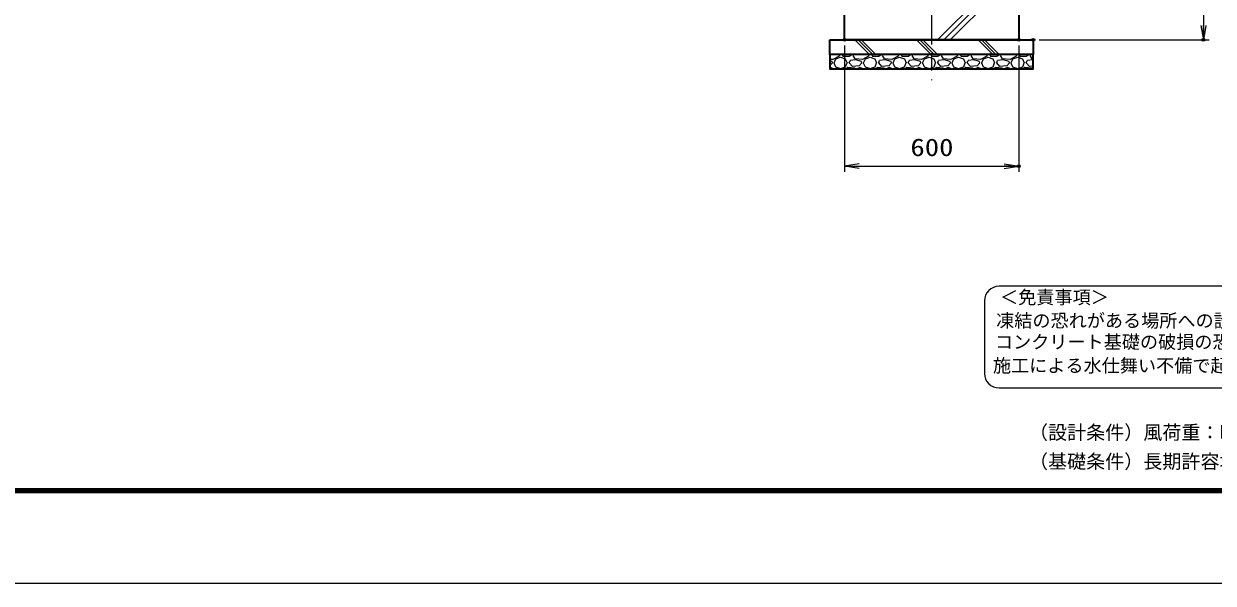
# Model space of a CAD drawing. Units: millimetres at full size; details may follow other scales. Extents: x -5940 to 5940, y -4200 to 4200.
# Drawn here: x -2924 to 1171, y -4200 to -2273 of the extents above; entities that cross this region are included whole.
import ezdxf
from ezdxf.enums import TextEntityAlignment as Align

# ---------------------------------------------------------------- set-up
doc = ezdxf.new("R2010")
doc.units = ezdxf.units.MM
doc.header["$LTSCALE"] = 20
doc.header["$PDMODE"] = 32
doc.header["$PDSIZE"] = 10
doc.linetypes.add('USER1', pattern=[18, 12, -1.5, 3, -1.5])
for name, color, linetype, lineweight in [('0-0_D-TTL', 7, 'Continuous', 18), ('0-1_外形線', 7, 'Continuous', 35), ('0-3_軸線', 200, 'USER1', 15), ('0-6_寸法線', 4, 'Continuous', 18), ('0-7_0', 7, 'Continuous', 18), ('0-E_ハッチング', 253, 'Continuous', 13), ('1-0_D-TTL-TXT', 7, 'Continuous', 18)]:
    doc.layers.add(name, color=color, linetype=linetype, lineweight=lineweight)
doc.layers.add('0-8_Defpoints', color=7, linetype='Continuous')
doc.styles.add('ＭＳ ゴシック', font='')
doc.styles.get('ＭＳ ゴシック').set_extended_font_data('MS Gothic')

# ---------------------------------------------------------------- blocks, each defined once
blk = doc.blocks.new('_Open')
at = {"layer": '0-7_0'}
blk.add_line((-20, 3.333), (0, 0), dxfattribs=at)
blk.add_lwpolyline([(-20, -3.333), (0, 0), (-20, 0)], dxfattribs=at)

msp = doc.modelspace()

# ---------------------------------------------------------------- linework, layer by layer
at = {"layer": '0-0_D-TTL'}
for points in [[(-5940, -4200), (5940, -4200), (5940, 4200), (-5940, 4200)], [(-5558.14, 3889.71), (5558.14, 3889.71), (5558.14, -3888.86), (-5558.14, -3888.86)], [(-5554.61, 3886.18), (5554.61, 3886.18), (5554.61, -3885.32), (-5554.61, -3885.32)], [(-5551.07, 3882.64), (5551.07, 3882.64), (5551.07, -3881.79), (-5551.07, -3881.79)], [(-5547.54, 3879.11), (5547.54, 3879.11), (5547.54, -3878.25), (-5547.54, -3878.25)], [(-5544, 3875.57), (5544, 3875.57), (5544, -3874.71), (-5544, -3874.71)]]:
    msp.add_lwpolyline(points, close=True, dxfattribs=at)
at = {"layer": '0-1_外形線'}
for points in [[(-98.82, -1528.48), (501.18, -1528.48), (501.18, -2328.48), (-98.82, -2328.48)], [(-148.82, -2328.48), (551.18, -2328.48), (551.18, -2378.48), (-148.82, -2378.48)], [(551.18, -2378.48), (-148.82, -2378.48), (-148.82, -2428.48), (551.18, -2428.48)]]:
    msp.add_lwpolyline(points, close=True, dxfattribs=at)
at = {"layer": '0-3_軸線'}
msp.add_line((201.18, 415.44), (201.18, -2467.84), dxfattribs=at)
at = {"layer": '0-6_寸法線'}
for p, q in [((1136.76, -1528.48), (1136.76, -2328.48)), ((571.18, -2328.48), (1156.76, -2328.48)), ((-98.82, -2348.48), (-98.82, -2783.41)), ((501.18, -2348.48), (501.18, -2783.41)), ((-98.82, -2763.41), (501.18, -2763.41))]:
    msp.add_line(p, q, dxfattribs=at)
at = {"layer": '0-8_Defpoints'}
for p in [(-98.82, -2328.48), (501.18, -2328.48), (551.18, -2328.48), (1136.76, -2328.48), (501.18, -2763.41)]:
    msp.add_point(p, dxfattribs=at)
at = {"layer": '0-E_ハッチング'}
for p, q in [((221.23, -2328.48), (501.18, -2048.53)), ((242.98, -2328.48), (501.18, -2070.28)), ((264.73, -2328.48), (501.18, -2092.03)), ((-12.74, -2378.48), (-62.74, -2328.48)), ((-1.87, -2378.48), (-51.87, -2328.48)), ((9.01, -2378.48), (-40.99, -2328.48)), ((199.39, -2378.48), (149.39, -2328.48)), ((210.26, -2378.48), (160.26, -2328.48)), ((221.14, -2378.48), (171.14, -2328.48)), ((411.52, -2378.48), (361.52, -2328.48)), ((422.4, -2378.48), (372.4, -2328.48)), ((433.27, -2378.48), (383.27, -2328.48)), ((-138.68, -2396.42), (-148.82, -2395.61)), ((-141.73, -2402.52), (-148.82, -2400.74)), ((-140.71, -2407.6), (-148.82, -2416.6)), ((-140.71, -2407.6), (-141.73, -2402.52)), ((-117.34, -2385.24), (-138.68, -2396.42)), ((-135.63, -2407.6), (-129.54, -2421.82)), ((-134.62, -2407.6), (-128.52, -2393.37)), ((-128.52, -2393.37), (-112.26, -2388.29)), ((-115.41, -2378.48), (-117.34, -2385.24)), ((-112.26, -2388.29), (-96.01, -2394.39)), ((-106.56, -2378.48), (-104.14, -2384.23)), ((-104.14, -2384.23), (-82.8, -2385.24)), ((-96.01, -2394.39), (-89.91, -2407.6)), ((-94.99, -2421.82), (-89.91, -2407.6)), ((-82.8, -2385.24), (-74.05, -2378.48)), ((-82.8, -2407.6), (-79.75, -2399.47)), ((-71.62, -2419.79), (-82.8, -2407.6)), ((-60.45, -2397.44), (-79.75, -2399.47)), ((-69.59, -2382.2), (-66.25, -2378.48)), ((-62.48, -2394.39), (-69.59, -2382.2)), ((-37.08, -2396.42), (-62.48, -2394.39)), ((-40.13, -2402.52), (-60.45, -2397.44)), ((-39.11, -2407.6), (-48.26, -2417.76)), ((-39.11, -2407.6), (-40.13, -2402.52)), ((-15.74, -2385.24), (-37.08, -2396.42)), ((-34.03, -2407.6), (-27.94, -2421.82)), ((-33.02, -2407.6), (-26.92, -2393.37)), ((-26.92, -2393.37), (-10.66, -2388.29)), ((-13.81, -2378.48), (-15.74, -2385.24)), ((-10.66, -2388.29), (5.59, -2394.39)), ((-4.96, -2378.48), (-2.54, -2384.23)), ((-2.54, -2384.23), (18.8, -2385.24)), ((5.59, -2394.39), (11.69, -2407.6)), ((6.61, -2421.82), (11.69, -2407.6)), ((18.8, -2385.24), (27.55, -2378.48)), ((18.8, -2407.6), (21.85, -2399.47)), ((29.98, -2419.79), (18.8, -2407.6)), ((41.15, -2397.44), (21.85, -2399.47)), ((32.01, -2382.2), (35.35, -2378.48)), ((39.12, -2394.39), (32.01, -2382.2)), ((64.52, -2396.42), (39.12, -2394.39)), ((61.47, -2402.52), (41.15, -2397.44)), ((62.49, -2407.6), (53.34, -2417.76)), ((62.49, -2407.6), (61.47, -2402.52)), ((85.86, -2385.24), (64.52, -2396.42)), ((67.57, -2407.6), (73.66, -2421.82)), ((68.58, -2407.6), (74.68, -2393.37)), ((74.68, -2393.37), (90.94, -2388.29)), ((87.79, -2378.48), (85.86, -2385.24)), ((90.94, -2388.29), (107.19, -2394.39)), ((96.64, -2378.48), (99.06, -2384.23)), ((99.06, -2384.23), (120.4, -2385.24)), ((107.19, -2394.39), (113.29, -2407.6)), ((108.21, -2421.82), (113.29, -2407.6)), ((120.4, -2385.24), (129.15, -2378.48)), ((120.4, -2407.6), (123.45, -2399.47)), ((131.58, -2419.79), (120.4, -2407.6)), ((142.75, -2397.44), (123.45, -2399.47)), ((133.61, -2382.2), (136.95, -2378.48)), ((140.72, -2394.39), (133.61, -2382.2)), ((166.12, -2396.42), (140.72, -2394.39)), ((163.07, -2402.52), (142.75, -2397.44)), ((164.09, -2407.6), (154.94, -2417.76)), ((164.09, -2407.6), (163.07, -2402.52)), ((187.46, -2385.24), (166.12, -2396.42)), ((169.17, -2407.6), (175.26, -2421.82)), ((170.18, -2407.6), (176.28, -2393.37)), ((176.28, -2393.37), (192.54, -2388.29)), ((189.39, -2378.48), (187.46, -2385.24)), ((192.54, -2388.29), (208.79, -2394.39)), ((198.24, -2378.48), (200.66, -2384.23)), ((200.66, -2384.23), (222, -2385.24)), ((208.79, -2394.39), (214.89, -2407.6)), ((209.81, -2421.82), (214.89, -2407.6)), ((222, -2385.24), (230.75, -2378.48)), ((222, -2407.6), (225.05, -2399.47)), ((233.18, -2419.79), (222, -2407.6)), ((244.35, -2397.44), (225.05, -2399.47)), ((235.21, -2382.2), (238.55, -2378.48)), ((242.32, -2394.39), (235.21, -2382.2)), ((267.72, -2396.42), (242.32, -2394.39)), ((264.67, -2402.52), (244.35, -2397.44)), ((265.69, -2407.6), (256.54, -2417.76)), ((265.69, -2407.6), (264.67, -2402.52)), ((289.06, -2385.24), (267.72, -2396.42)), ((270.77, -2407.6), (276.86, -2421.82)), ((271.78, -2407.6), (277.88, -2393.37)), ((277.88, -2393.37), (294.14, -2388.29)), ((290.99, -2378.48), (289.06, -2385.24)), ((294.14, -2388.29), (310.39, -2394.39)), ((299.84, -2378.48), (302.26, -2384.23)), ((302.26, -2384.23), (323.6, -2385.24)), ((310.39, -2394.39), (316.49, -2407.6)), ((311.41, -2421.82), (316.49, -2407.6)), ((323.6, -2385.24), (332.35, -2378.48)), ((323.6, -2407.6), (326.65, -2399.47)), ((334.78, -2419.79), (323.6, -2407.6)), ((345.95, -2397.44), (326.65, -2399.47)), ((336.81, -2382.2), (340.15, -2378.48)), ((343.92, -2394.39), (336.81, -2382.2)), ((369.32, -2396.42), (343.92, -2394.39)), ((366.27, -2402.52), (345.95, -2397.44)), ((367.29, -2407.6), (358.14, -2417.76)), ((367.29, -2407.6), (366.27, -2402.52)), ((390.66, -2385.24), (369.32, -2396.42)), ((372.37, -2407.6), (378.46, -2421.82)), ((373.38, -2407.6), (379.48, -2393.37)), ((379.48, -2393.37), (395.74, -2388.29)), ((392.59, -2378.48), (390.66, -2385.24)), ((395.74, -2388.29), (411.99, -2394.39)), ((401.44, -2378.48), (403.86, -2384.23)), ((403.86, -2384.23), (425.2, -2385.24)), ((411.99, -2394.39), (418.09, -2407.6)), ((413.01, -2421.82), (418.09, -2407.6)), ((425.2, -2385.24), (433.95, -2378.48)), ((425.2, -2407.6), (428.25, -2399.47)), ((436.38, -2419.79), (425.2, -2407.6)), ((447.55, -2397.44), (428.25, -2399.47)), ((438.41, -2382.2), (441.75, -2378.48)), ((445.52, -2394.39), (438.41, -2382.2)), ((470.92, -2396.42), (445.52, -2394.39)), ((467.87, -2402.52), (447.55, -2397.44)), ((468.89, -2407.6), (459.74, -2417.76)), ((468.89, -2407.6), (467.87, -2402.52)), ((492.26, -2385.24), (470.92, -2396.42)), ((473.97, -2407.6), (480.06, -2421.82)), ((474.98, -2407.6), (481.08, -2393.37)), ((481.08, -2393.37), (497.34, -2388.29)), ((494.19, -2378.48), (492.26, -2385.24)), ((497.34, -2388.29), (513.59, -2394.39)), ((503.04, -2378.48), (505.46, -2384.23)), ((505.46, -2384.23), (526.8, -2385.24)), ((513.59, -2394.39), (519.69, -2407.6)), ((514.61, -2421.82), (519.69, -2407.6)), ((526.8, -2385.24), (535.55, -2378.48)), ((526.8, -2407.6), (529.85, -2399.47)), ((537.98, -2419.79), (526.8, -2407.6)), ((549.15, -2397.44), (529.85, -2399.47)), ((540.01, -2382.2), (543.35, -2378.48)), ((547.12, -2394.39), (540.01, -2382.2)), ((551.18, -2394.71), (547.12, -2394.39)), ((551.18, -2397.94), (549.15, -2397.44)), ((-147.82, -2423.85), (-148.82, -2424.28)), ((-135.63, -2427.92), (-147.82, -2423.85)), ((-136.58, -2428.48), (-135.63, -2427.92)), ((-129.54, -2421.82), (-112.27, -2426.9)), ((-112.26, -2426.9), (-94.99, -2421.82)), ((-87.88, -2423.85), (-92.95, -2428.48)), ((-63.5, -2425.88), (-87.88, -2423.85)), ((-48.26, -2417.76), (-71.62, -2419.79)), ((-61.91, -2428.48), (-63.5, -2425.88)), ((-46.22, -2423.85), (-53.34, -2426.9)), ((-53.34, -2426.9), (-52.7, -2428.48)), ((-34.03, -2427.92), (-46.22, -2423.85)), ((-34.98, -2428.48), (-34.03, -2427.92)), ((-27.94, -2421.82), (-10.67, -2426.9)), ((-10.66, -2426.9), (6.61, -2421.82)), ((13.72, -2423.85), (8.65, -2428.48)), ((38.1, -2425.88), (13.72, -2423.85)), ((53.34, -2417.76), (29.98, -2419.79)), ((39.69, -2428.48), (38.1, -2425.88)), ((55.38, -2423.85), (48.26, -2426.9)), ((48.26, -2426.9), (48.9, -2428.48)), ((67.57, -2427.92), (55.38, -2423.85)), ((66.62, -2428.48), (67.57, -2427.92)), ((73.66, -2421.82), (90.93, -2426.9)), ((90.94, -2426.9), (108.21, -2421.82)), ((115.32, -2423.85), (110.25, -2428.48)), ((139.7, -2425.88), (115.32, -2423.85)), ((154.94, -2417.76), (131.58, -2419.79)), ((141.29, -2428.48), (139.7, -2425.88)), ((156.98, -2423.85), (149.86, -2426.9)), ((149.86, -2426.9), (150.5, -2428.48)), ((169.17, -2427.92), (156.98, -2423.85)), ((168.22, -2428.48), (169.17, -2427.92)), ((175.26, -2421.82), (192.53, -2426.9)), ((192.54, -2426.9), (209.81, -2421.82)), ((216.92, -2423.85), (211.85, -2428.48)), ((241.3, -2425.88), (216.92, -2423.85)), ((256.54, -2417.76), (233.18, -2419.79)), ((242.89, -2428.48), (241.3, -2425.88)), ((258.58, -2423.85), (251.46, -2426.9)), ((251.46, -2426.9), (252.1, -2428.48)), ((270.77, -2427.92), (258.58, -2423.85)), ((269.82, -2428.48), (270.77, -2427.92)), ((276.86, -2421.82), (294.13, -2426.9)), ((294.14, -2426.9), (311.41, -2421.82)), ((318.52, -2423.85), (313.45, -2428.48)), ((342.9, -2425.88), (318.52, -2423.85)), ((358.14, -2417.76), (334.78, -2419.79)), ((344.49, -2428.48), (342.9, -2425.88)), ((360.18, -2423.85), (353.06, -2426.9)), ((353.06, -2426.9), (353.7, -2428.48)), ((372.37, -2427.92), (360.18, -2423.85)), ((371.42, -2428.48), (372.37, -2427.92)), ((378.46, -2421.82), (395.73, -2426.9)), ((395.74, -2426.9), (413.01, -2421.82)), ((420.12, -2423.85), (415.05, -2428.48)), ((444.5, -2425.88), (420.12, -2423.85)), ((459.74, -2417.76), (436.38, -2419.79)), ((446.09, -2428.48), (444.5, -2425.88)), ((461.78, -2423.85), (454.66, -2426.9)), ((454.66, -2426.9), (455.3, -2428.48)), ((473.97, -2427.92), (461.78, -2423.85)), ((473.02, -2428.48), (473.97, -2427.92)), ((480.06, -2421.82), (497.33, -2426.9)), ((497.34, -2426.9), (514.61, -2421.82)), ((521.72, -2423.85), (516.65, -2428.48)), ((546.1, -2425.88), (521.72, -2423.85)), ((551.18, -2418.64), (537.98, -2419.79)), ((547.69, -2428.48), (546.1, -2425.88))]:
    msp.add_line(p, q, dxfattribs=at)
at = {"layer": '1-0_D-TTL-TXT', "color": 2}
for p, q in [((2878.63, -3177.42), (433.08, -3177.42)), ((383.08, -3227.42), (383.08, -3477.42)), ((433.08, -3527.42), (2878.63, -3527.42))]:
    msp.add_line(p, q, dxfattribs=at)
for centre, start, end in [((433.08, -3227.42), 90, 180), ((433.08, -3477.42), 180, 270)]:
    msp.add_arc(centre, 50, start, end, dxfattribs=at)

# ---------------------------------------------------------------- block references
at = {"layer": '0-6_寸法線', "xscale": 2.5, "yscale": 2.5}
for p, rotation in [((1136.76, -2328.48), 270), ((-98.82, -2763.41), 180)]:
    msp.add_blockref('_Open', p, dxfattribs=dict(at, rotation=rotation))
msp.add_blockref('_Open', (501.18, -2763.41), dxfattribs=at)

# ---------------------------------------------------------------- texts
at = {"layer": '0-6_寸法線', "color": 254, "style": 'ＭＳ ゴシック', "width": 1.2}
msp.add_text('600', height=60.56, dxfattribs=at).set_placement((127.98, -2747.07), align=Align.BOTTOM_LEFT)
at = {"layer": '1-0_D-TTL-TXT', "style": 'ＭＳ ゴシック'}
for s, height, p in [('＜免責事項＞ \u3000\u3000', 45.75, (436.78, -3251.6)), ('凍結の恐れがある場所への設置は、内部に溜まった雨水等の凍結融解により支柱の破損や', 45.75, (423.26, -3332.09)), ('コンクリート基礎の破損の恐れがありますので施工時、水仕舞いを行ってください。', 45.75, (419.15, -3405.52)), ('施工による水仕舞い不備で起こる支柱・基礎の破損について当社は責任を負いかねます。 ', 45.75, (412.16, -3487.01)), ('（設計条件）風荷重：昭和57年改正 建築基準法・同施行令に基づく風圧力に準拠。', 48.09, (536.29, -3719.1)), ('（基礎条件）長期許容地耐力98kN/m の場合。', 48.09, (536.29, -3819.1))]:
    msp.add_text(s, height=height, dxfattribs=at).set_placement(p, align=Align.BOTTOM_LEFT)

doc.saveas('drawing.dxf')
